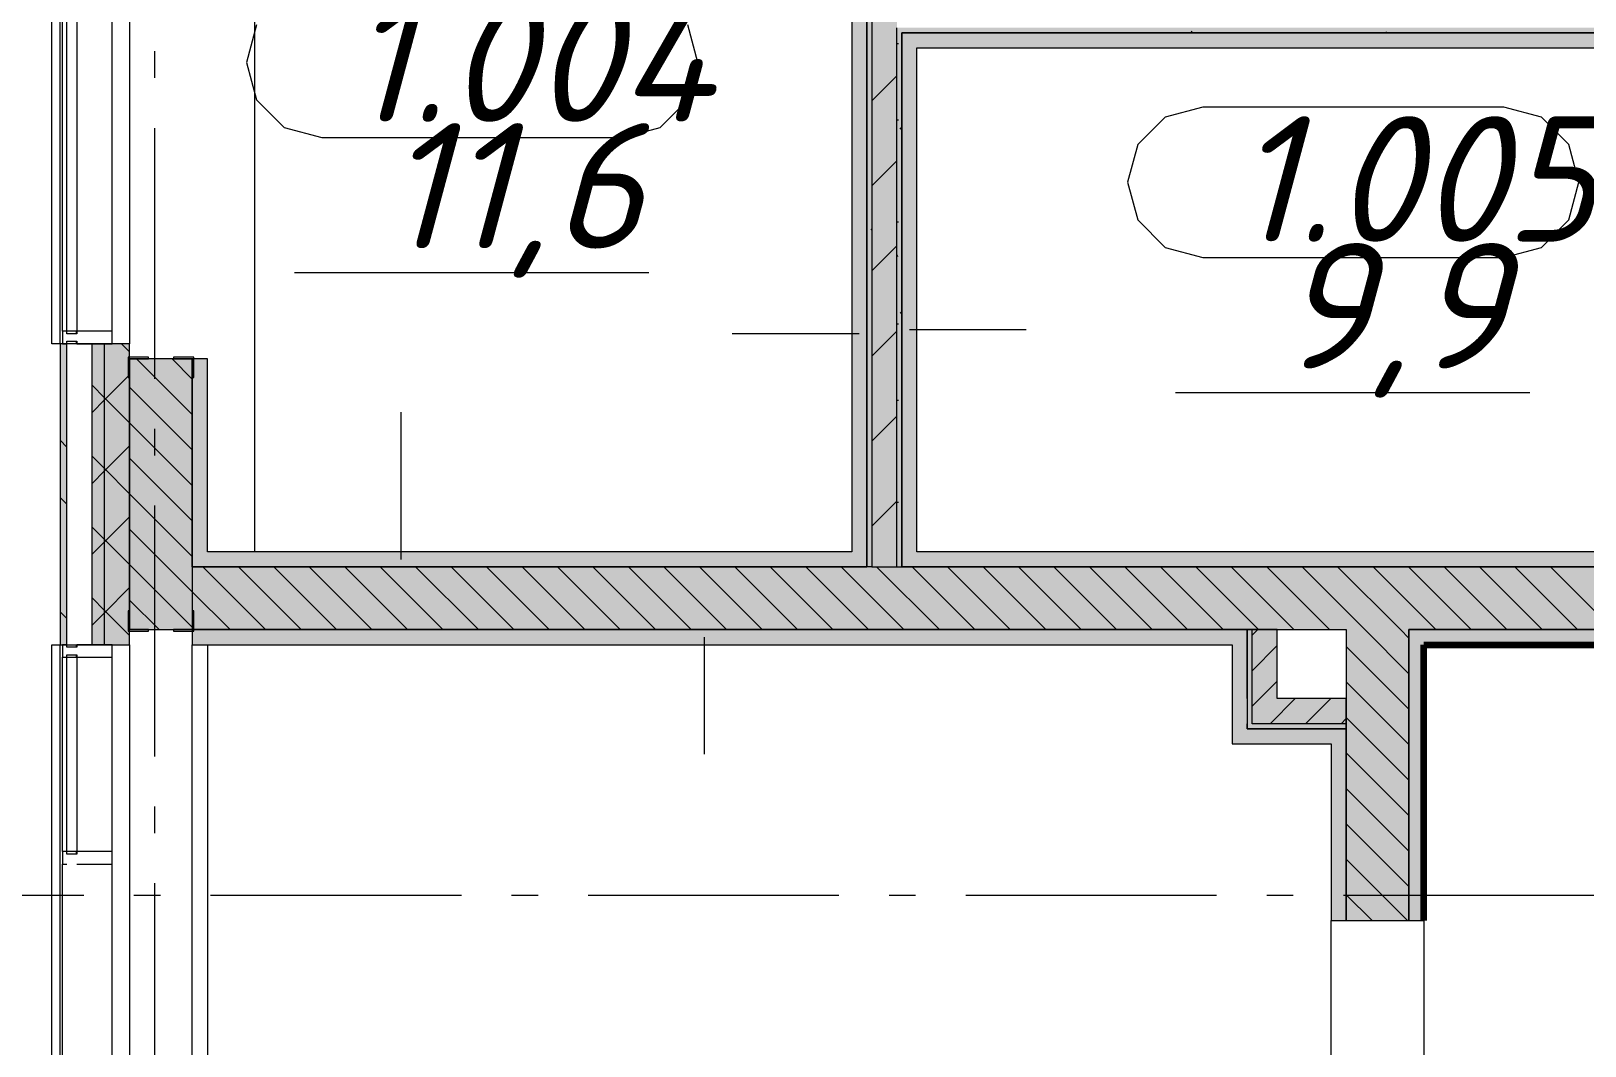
# Model space of a CAD drawing. Header units: millimetres. Extents: x -537608 to 253996, y -217170 to 186033.
# Drawn here: x -368619 to -362422, y -132900 to -128853 of the extents above; entities that cross this region are included whole.
import ezdxf

# ---------------------------------------------------------------- set-up
doc = ezdxf.new("R2010")
doc.units = ezdxf.units.MM
doc.layers.add('16) Лак 1.6м', color=160, linetype='Continuous', lineweight=90)
doc.layers.add('PDF _Геометрия', color=7, linetype='Continuous')
doc.layers.add('PDF _Текст', color=7, linetype='Continuous')
doc.layers.add('PDF _Сплошная заливка', color=7, linetype='Continuous', true_color=0xffffff)
doc.styles.add('PDF ISOCPEUR Italic', font='isocpeui.ttf')

msp = doc.modelspace()

# ---------------------------------------------------------------- hatches: boundary and pattern name
at = {"layer": 'PDF _Сплошная заливка', "transparency": 33554559}
h = msp.add_hatch(color=256, dxfattribs=at)
h.paths.add_polyline_path([(-368503.2016, -133121.1269), (-368476.2036, -133121.1269), (-368476.2036, -132999.6271), (-368503.2016, -132999.6271)], flags=0)
h.paths.add_polyline_path([(-368503.2016, -131299.626), (-368476.2036, -131299.626), (-368476.2036, -130099.6272), (-368503.2016, -130099.6272), (-368503.2016, -131157.3868)], flags=0)
h.paths.add_polyline_path([(-368476.2036, -128399.624), (-368476.2036, -126999.6264), (-368503.2016, -126999.6264), (-368503.2016, -128399.624), (-368496.3552, -128399.624)], flags=0)
h.paths.add_polyline_path([(-368476.2036, -125299.6231), (-368476.2036, -124149.6224), (-368503.2016, -124149.6224), (-368503.2016, -125299.6231), (-368496.3552, -125299.6231)], flags=0)
h = msp.add_hatch(color=256, dxfattribs=at)
h.paths.add_polyline_path([(-368326.2029, -133121.1269), (-368326.2029, -132999.6271), (-368376.2031, -132999.6271), (-368376.2031, -133121.1269)], flags=0)
h.paths.add_polyline_path([(-368326.2029, -131299.626), (-368326.2029, -130099.6272), (-368376.2031, -130099.6272), (-368376.2031, -131299.626)], flags=0)
h.paths.add_polyline_path([(-368326.2029, -128399.624), (-368326.2029, -126999.6264), (-368376.2031, -126999.6264), (-368376.2031, -128399.624)], flags=0)
h.paths.add_polyline_path([(-368376.2031, -125299.6231), (-368326.2029, -125299.6231), (-368326.2029, -124299.6231), (-368376.2031, -124299.6231), (-368376.2031, -125094.8427)], flags=0)
h = msp.add_hatch(color=256, dxfattribs=at)
h.paths.add_polyline_path([(-367976.2013, -136549.6277), (-367976.2013, -136364.6286), (-368226.2024, -136364.6286), (-368226.2024, -136549.6277), (-368074.7206, -136549.6277)], flags=0)
h.paths.add_polyline_path([(-367976.2013, -136329.628), (-367976.2013, -136059.6282), (-368226.2024, -136059.6282), (-368226.2024, -136329.628), (-368074.7206, -136329.628)], flags=0)
h.paths.add_polyline_path([(-368226.2024, -134239.6278), (-367976.2013, -134239.6278), (-367976.2013, -133749.6261), (-368226.2024, -133749.6261), (-368226.2024, -134010.3489)], flags=0)
h.paths.add_polyline_path([(-368226.2024, -133249.626), (-367976.2013, -133249.626), (-367976.2013, -133119.6263), (-368226.2024, -133119.6263)], flags=0)
h.paths.add_polyline_path([(-367976.2013, -133084.6257), (-367976.2013, -133059.6256), (-368226.2024, -133059.6256), (-368226.2024, -133084.6257), (-368074.7206, -133084.6257)], flags=0)
h.paths.add_polyline_path([(-368226.2024, -131239.6253), (-367976.2013, -131239.6253), (-367976.2013, -130159.6257), (-368226.2024, -130159.6257), (-368226.2024, -131157.3868)], flags=0)
h.paths.add_polyline_path([(-368226.2024, -128339.6254), (-367976.2013, -128339.6254), (-367976.2013, -128299.9723), (-368226.2024, -128299.9723), (-368226.2024, -128304.4246)], flags=0)
h.paths.add_polyline_path([(-367976.2013, -127799.9701), (-367976.2013, -127059.6249), (-368226.2024, -127059.6249), (-368226.2024, -127799.9701)], flags=0)
h.paths.add_polyline_path([(-368226.2024, -125239.6246), (-367976.2013, -125239.6246), (-367976.2013, -125103.2521), (-368226.2024, -125103.2521)], flags=0)
h.paths.add_polyline_path([(-367976.2013, -125068.2537), (-367976.2013, -124899.6214), (-368226.2024, -124899.6214), (-368226.2024, -125068.2537), (-368074.7206, -125068.2537)], flags=0)
for points in [[(-365286.4805, -130989.6242), (-365266.4838, -130989.6242), (-365266.4838, -128719.6262), (-365286.4805, -128719.6262), (-365286.4805, -129730.9078)], [(-365266.4838, -130989.6242), (-365166.4834, -130989.6242), (-365166.4834, -128739.6229), (-365266.4838, -128739.6229), (-365266.4838, -129730.9078)], [(-365166.4834, -130989.6242), (-365146.4781, -130989.6242), (-365146.4781, -128839.6233), (-365166.4834, -128839.6233), (-365166.4834, -129730.9078)], [(-367976.2013, -131239.6253), (-360476.2026, -131239.6253), (-360476.2026, -130989.6242), (-367976.2013, -130989.6242), (-367976.2013, -131157.3868)], [(-363374.2002, -131614.627), (-363374.2002, -131514.6266), (-363749.2019, -131514.6266), (-363749.2019, -131614.627), (-363436.7393, -131614.627)], [(-363374.2002, -131634.6258), (-363374.2002, -131614.627), (-363769.1985, -131614.627), (-363769.1985, -131634.6258), (-363436.7393, -131634.6258)]]:
    msp.add_hatch(color=256, dxfattribs=at).paths.add_polyline_path(points)
h = msp.add_hatch(color=256, dxfattribs=at)
h.paths.add_polyline_path([(-360781.483, -128859.6242), (-360476.2026, -128859.6242), (-360476.2026, -128839.6233), (-360786.4778, -128839.6233), (-360786.4778, -128859.6242)], flags=0)
h.paths.add_polyline_path([(-362041.4782, -128859.6242), (-362036.4833, -128859.6242), (-362036.4833, -128839.6233), (-365146.4781, -128839.6233), (-365146.4781, -128859.6242), (-363436.7393, -128859.6242)], flags=0)
at = {"layer": 'PDF _Сплошная заливка', "true_color": 0xff7d7d, "transparency": 33554559}
h = msp.add_hatch(color=11, dxfattribs=at)
h.paths.add_polyline_path([(-360536.2011, -128919.6271), (-360476.2026, -128919.6271), (-360476.2026, -128859.6242), (-360781.483, -128860.8256), (-360781.483, -128867.6247), (-360786.4778, -128867.6247), (-360786.4778, -128919.6271), (-360781.483, -128919.6271)], flags=0)
h.paths.add_polyline_path([(-362041.4782, -128919.6271), (-362036.4833, -128919.6271), (-362036.4833, -128867.6247), (-362041.4782, -128867.6247), (-362041.4782, -128859.6242), (-365146.4781, -128859.6242), (-365146.4781, -128919.6271), (-363436.7393, -128919.6271)], flags=0)
for points in [[(-365086.4796, -130929.6256), (-365086.4796, -128919.6271), (-365146.4781, -128919.6271), (-365146.4781, -130929.6256), (-365123.2779, -130929.6256)], [(-365346.479, -130989.6242), (-365346.479, -130929.6256), (-367976.2013, -130929.6256), (-367976.2013, -130989.6242), (-366809.8165, -130989.6242)], [(-360536.2011, -130989.6242), (-360536.2011, -130929.6256), (-365146.4781, -130929.6256), (-365146.4781, -130989.6242), (-361750.2006, -130989.6242)], [(-363829.2057, -131299.626), (-363769.1985, -131299.626), (-363769.1985, -131239.6253), (-367976.2013, -131239.6253), (-367976.2013, -131299.626), (-366809.8165, -131299.626)], [(-363434.1988, -131694.6265), (-363374.2002, -131694.6265), (-363374.2002, -131634.6258), (-363769.1985, -131634.6258), (-363769.1985, -131694.6265), (-363436.7393, -131694.6265)]]:
    msp.add_hatch(color=11, dxfattribs=at).paths.add_polyline_path(points)
at = {"layer": 'PDF _Сплошная заливка', "true_color": 0x56bc34, "transparency": 33554559}
msp.add_hatch(color=85, dxfattribs=at).paths.add_polyline_path([(-361106.2002, -131299.626), (-361046.2016, -131299.626), (-361046.2016, -131239.6253), (-363124.1991, -131239.6253), (-363124.1991, -131299.626), (-361750.2006, -131299.626)])
h = msp.add_hatch(color=85, dxfattribs=at)
h.paths.add_polyline_path([(-363064.2006, -142399.9787), (-363064.2006, -142264.6311), (-363124.1991, -142264.6311), (-363124.1991, -142399.9787)], flags=0)
h.paths.add_polyline_path([(-363064.2006, -137169.6292), (-363064.2006, -134999.6273), (-363116.1988, -134999.6273), (-363116.1988, -135004.6265), (-363124.1991, -135004.6265), (-363124.1991, -137169.6292)], flags=0)
h.paths.add_polyline_path([(-363064.2006, -133749.6261), (-363064.2006, -133399.6267), (-363124.1991, -133399.6267), (-363123.3465, -133744.6269), (-363116.1988, -133744.6269), (-363116.1988, -133749.6261)], flags=0)
h.paths.add_polyline_path([(-363064.2006, -132399.6266), (-363064.2006, -131299.626), (-363124.1991, -131299.626), (-363124.1991, -132399.6266)], flags=0)
at = {"layer": 'PDF _Сплошная заливка', "true_color": 0xff7d7d, "transparency": 33554559}
h = msp.add_hatch(color=11, dxfattribs=at)
h.paths.add_polyline_path([(-363374.2002, -136799.6288), (-363374.3725, -135004.6265), (-363382.2006, -135004.6265), (-363382.2006, -134999.6273), (-363434.1988, -134999.6273), (-363434.1988, -136799.6288)], flags=0)
h.paths.add_polyline_path([(-363382.2006, -133749.6261), (-363382.2006, -133744.6269), (-363374.2002, -133744.6269), (-363374.2002, -133399.6267), (-363434.1988, -133399.6267), (-363434.1988, -133749.6261)], flags=0)
h.paths.add_polyline_path([(-363374.2002, -132399.6266), (-363374.2002, -131694.6265), (-363434.1988, -131694.6265), (-363434.1988, -132399.6266)], flags=0)

# ---------------------------------------------------------------- linework, layer by layer
at = {"layer": '16) Лак 1.6м'}
for p, q in [((-363064.2006, -132399.6266), (-363064.2006, -131299.626)), ((-363064.2006, -131299.626), (-361106.2002, -131299.626))]:
    msp.add_line(p, q, dxfattribs=at)
at = {"layer": 'PDF _Геометрия', "color": 253, "lineweight": 9, "true_color": 0xaaaaaa}
for p, q in [((-368536.202, -130099.6272), (-368536.202, -128399.624)), ((-367719.5949, -128827.4031), (-367759.7863, -128977.4038)), ((-365959.7784, -128977.4038), (-365999.9783, -128827.4031)), ((-368126.202, -129039.2152), (-368126.202, -128933.3802)), ((-367759.7863, -128977.4038), (-367719.5949, -129127.4045)), ((-365999.9783, -129127.4045), (-365959.7784, -128977.4038)), ((-367719.5949, -129127.4045), (-367609.7857, -129237.2094)), ((-366109.779, -129237.2094), (-365999.9783, -129127.4045)), ((-364096.1204, -129195.7565), (-364205.9211, -129305.5658)), ((-363946.1198, -129155.5651), (-364096.1204, -129195.7565)), ((-362746.1144, -129155.5651), (-363946.1198, -129155.5651)), ((-362596.1138, -129195.7565), (-362746.1144, -129155.5651)), ((-362486.3131, -129305.5658), (-362596.1138, -129195.7565)), ((-368126.202, -130239.2161), (-368126.202, -129239.216)), ((-367609.7857, -129237.2094), (-367459.785, -129277.4052)), ((-366259.7797, -129277.4052), (-366109.779, -129237.2094)), ((-367459.785, -129277.4052), (-366259.7797, -129277.4052)), ((-364205.9211, -129305.5658), (-364246.1211, -129455.5664)), ((-362446.1131, -129455.5664), (-362486.3131, -129305.5658)), ((-364246.1211, -129455.5664), (-364205.9211, -129605.5628)), ((-362486.3131, -129605.5628), (-362446.1131, -129455.5664)), ((-364205.9211, -129605.5628), (-364096.1204, -129715.3721)), ((-362596.1138, -129715.3721), (-362486.3131, -129605.5628)), ((-364096.1204, -129715.3721), (-363946.1198, -129755.5635)), ((-363946.1198, -129755.5635), (-362746.1144, -129755.5635)), ((-362746.1144, -129755.5635), (-362596.1138, -129715.3721)), ((-367568.8192, -129815.4371), (-366155.9125, -129815.4371)), ((-368438.2082, -130059.6253), (-368438.2082, -130049.6269)), ((-368503.2016, -130099.6272), (-368536.202, -130099.6272)), ((-368438.2082, -130099.6272), (-368438.2082, -130089.6245)), ((-364055.154, -130293.5998), (-362642.2473, -130293.5998)), ((-368126.202, -130545.0476), (-368126.202, -130439.217)), ((-368126.202, -131745.0487), (-368126.202, -130745.0485)), ((-368536.202, -132999.6271), (-368536.202, -131299.626)), ((-368536.202, -131299.626), (-368503.2016, -131299.626)), ((-368438.2082, -131309.6265), (-368438.2082, -131299.626)), ((-368438.2082, -131349.6262), (-368438.2082, -131339.6258)), ((-368126.202, -132050.8823), (-368126.202, -131945.0496)), ((-368438.2082, -132134.6259), (-368438.2082, -132124.6254)), ((-368409.0313, -132299.6261), (-369409.0358, -132299.6261)), ((-368103.1998, -132299.6261), (-368209.0304, -132299.6261)), ((-368126.202, -133250.8834), (-368126.202, -132250.8832)), ((-366903.1945, -132299.6261), (-367903.1989, -132299.6261)), ((-366597.3629, -132299.6261), (-366703.2023, -132299.6261)), ((-365397.3663, -132299.6261), (-366397.3621, -132299.6261)), ((-365091.5348, -132299.6261), (-365197.3654, -132299.6261)), ((-363891.5294, -132299.6261), (-364891.5339, -132299.6261)), ((-363585.6979, -132299.6261), (-363691.5285, -132299.6261)), ((-362385.6926, -132299.6261), (-363385.697, -132299.6261))]:
    msp.add_line(p, q, dxfattribs=at)
at = {"layer": 'PDF _Геометрия', "lineweight": 9}
for p, q in [((-368503.2016, -130099.6272), (-368503.2016, -128399.624)), ((-368493.2032, -130049.6269), (-368493.2032, -128449.6242)), ((-368476.2036, -130049.6269), (-368476.2036, -128449.6242)), ((-368436.2016, -128449.6242), (-368436.2016, -130049.6269)), ((-368296.2079, -130049.6269), (-368296.2079, -128449.6242)), ((-365346.479, -128719.6262), (-365346.479, -130929.6256)), ((-365286.4805, -130989.6242), (-365286.4805, -128719.6262)), ((-365286.4805, -128719.6262), (-365286.4805, -130989.6242)), ((-365266.4838, -128739.6229), (-365266.4838, -130989.6242)), ((-365166.4834, -130989.6242), (-365166.4834, -128839.6233)), ((-365146.4781, -130989.6242), (-365146.4781, -128859.6242)), ((-365146.4781, -128859.6242), (-362041.4782, -128859.6242)), ((-362041.4782, -128859.6242), (-365146.4781, -128859.6242)), ((-365146.4781, -128859.6242), (-365146.4781, -128919.6271)), ((-365146.4781, -128919.6271), (-365146.4781, -130929.6256)), ((-365086.4796, -130929.6256), (-365086.4796, -128919.6271)), ((-365086.4796, -128919.6271), (-362036.4833, -128919.6271)), ((-365266.4838, -129130.4789), (-365166.4834, -129030.4784)), ((-365266.4838, -129469.8879), (-365166.4834, -129369.8875)), ((-365266.4838, -129809.3012), (-365166.4834, -129709.3008)), ((-368476.2036, -130049.6269), (-368493.2032, -130049.6269)), ((-368493.2032, -130049.6269), (-368493.2032, -130099.6272)), ((-368476.2036, -130059.6253), (-368476.2036, -130049.6269)), ((-368436.2016, -130049.6269), (-368476.2036, -130049.6269)), ((-368436.2016, -130059.6253), (-368476.2036, -130059.6253)), ((-368296.2079, -130049.6269), (-368436.2016, -130049.6269)), ((-368436.2016, -130049.6269), (-368436.2016, -130059.6253)), ((-368296.2079, -130099.6272), (-368296.2079, -130049.6269)), ((-365316.4841, -130060.0559), (-365823.1863, -130060.0559)), ((-365266.4838, -130148.7102), (-365166.4834, -130048.7141)), ((-365116.4832, -130042.4232), (-364650.3341, -130042.4232)), ((-368503.2016, -130099.6272), (-368503.2016, -131299.626)), ((-368476.2036, -130099.6272), (-368503.2016, -130099.6272)), ((-368493.2032, -130099.6272), (-368476.2036, -130099.6272)), ((-368476.2036, -130099.6272), (-368476.2036, -130089.6245)), ((-368476.2036, -130089.6245), (-368436.2016, -130089.6245)), ((-368376.2031, -130099.6272), (-368476.2036, -130099.6272)), ((-368476.2036, -131299.626), (-368476.2036, -130099.6272)), ((-368436.2016, -130089.6245), (-368436.2016, -130099.6272)), ((-368436.2016, -130099.6272), (-368296.2079, -130099.6272)), ((-368326.2029, -130099.6272), (-368376.2031, -130099.6272)), ((-368376.2031, -131299.626), (-368376.2031, -130099.6272)), ((-368226.2024, -130099.6272), (-368326.2029, -130099.6272)), ((-368326.2029, -131299.626), (-368326.2029, -130099.6272)), ((-368226.2024, -130131.7622), (-368258.3417, -130099.6272)), ((-368226.2024, -131299.626), (-368226.2024, -130099.6272)), ((-367976.2013, -130159.6257), (-368226.2024, -130159.6257)), ((-368226.2024, -130159.6257), (-368226.2024, -131239.6253)), ((-367976.2013, -130381.7633), (-368198.3432, -130159.6257)), ((-367976.2013, -130240.3443), (-368056.9199, -130159.6257)), ((-367916.2027, -130159.6257), (-367976.2013, -130159.6257)), ((-367976.2013, -130159.6257), (-367976.2013, -130929.6256)), ((-367976.2013, -130929.6256), (-367976.2013, -130159.6257)), ((-367916.2027, -130929.6256), (-367916.2027, -130159.6257)), ((-368326.2029, -130323.4397), (-368226.2024, -130223.4393)), ((-368326.2029, -130314.6083), (-368376.2031, -130264.6081)), ((-368226.2024, -130414.6087), (-368326.2029, -130314.6083)), ((-367976.2013, -130523.1866), (-368226.2024, -130273.1855)), ((-368376.2031, -130373.4399), (-368326.2029, -130323.4397)), ((-367143.2317, -130959.6249), (-367143.2317, -130372.6219)), ((-367976.2013, -130664.6056), (-368226.2024, -130414.6087)), ((-365266.4838, -130488.1236), (-365166.4834, -130388.1231)), ((-368326.2029, -130597.4506), (-368376.2031, -130547.4504)), ((-368326.2029, -130606.282), (-368226.2024, -130506.2816)), ((-367976.2013, -130806.0288), (-368226.2024, -130556.0277)), ((-368376.2031, -130656.2823), (-368326.2029, -130606.282)), ((-368226.2024, -130697.4511), (-368326.2029, -130597.4506)), ((-367976.2013, -130947.4478), (-368226.2024, -130697.4511)), ((-365266.4838, -130827.5369), (-365166.4834, -130727.5364)), ((-368326.2029, -130889.1243), (-368226.2024, -130789.1238)), ((-368326.2029, -130880.2929), (-368376.2031, -130830.2926)), ((-367976.2013, -131088.8712), (-368226.2024, -130838.87)), ((-368376.2031, -130939.1245), (-368326.2029, -130889.1243)), ((-368226.2024, -130980.2933), (-368326.2029, -130880.2929)), ((-367976.2013, -130929.6256), (-367976.2013, -130989.6242)), ((-367976.2013, -130989.6242), (-367976.2013, -130929.6256)), ((-365346.479, -130929.6256), (-367916.2027, -130929.6256)), ((-365146.4781, -130929.6256), (-365146.4781, -130989.6242)), ((-360536.2011, -130929.6256), (-365086.4796, -130929.6256)), ((-367976.2013, -131230.2923), (-368226.2024, -130980.2933)), ((-367976.2013, -130989.6242), (-365346.479, -130989.6242)), ((-365286.4805, -130989.6242), (-367976.2013, -130989.6242)), ((-367976.2013, -130989.6242), (-367976.2013, -131239.6253)), ((-367684.0282, -131239.6253), (-367934.0292, -130989.6242)), ((-367542.6048, -131239.6253), (-367792.6059, -130989.6242)), ((-367401.1815, -131239.6253), (-367651.1827, -130989.6242)), ((-367259.7669, -131239.6253), (-367509.768, -130989.6242)), ((-367118.3436, -131239.6253), (-367368.3447, -130989.6242)), ((-366976.9203, -131239.6253), (-367226.9214, -130989.6242)), ((-366835.497, -131239.6253), (-367085.4981, -130989.6242)), ((-366694.0823, -131239.6253), (-366944.0748, -130989.6242)), ((-366552.659, -131239.6253), (-366802.6601, -130989.6242)), ((-366411.2357, -131239.6253), (-366661.2368, -130989.6242)), ((-366269.8124, -131239.6253), (-366519.8135, -130989.6242)), ((-366128.3891, -131239.6253), (-366378.3903, -130989.6242)), ((-365986.9745, -131239.6253), (-366236.9756, -130989.6242)), ((-365845.5512, -131239.6253), (-366095.5523, -130989.6242)), ((-365704.1279, -131239.6253), (-365954.129, -130989.6242)), ((-365562.7046, -131239.6253), (-365812.7057, -130989.6242)), ((-365421.2899, -131239.6253), (-365671.2824, -130989.6242)), ((-365279.8666, -131239.6253), (-365529.8677, -130989.6242)), ((-365138.4433, -131239.6253), (-365388.4444, -130989.6242)), ((-365346.479, -130989.6242), (-365286.4805, -130989.6242)), ((-365266.4838, -130989.6242), (-365286.4805, -130989.6242)), ((-365266.4838, -130989.6242), (-365166.4834, -130989.6242)), ((-364997.02, -131239.6253), (-365247.0211, -130989.6242)), ((-365166.4834, -130989.6242), (-365146.4781, -130989.6242)), ((-365146.4781, -130989.6242), (-360536.2011, -130989.6242)), ((-360476.2026, -130989.6242), (-365146.4781, -130989.6242)), ((-364855.5968, -131239.6253), (-365105.5979, -130989.6242)), ((-364714.1821, -131239.6253), (-364964.1745, -130989.6242)), ((-364572.7587, -131239.6253), (-364822.7598, -130989.6242)), ((-364431.3355, -131239.6253), (-364681.3366, -130989.6242)), ((-364289.9122, -131239.6253), (-364539.9133, -130989.6242)), ((-364148.4889, -131239.6253), (-364398.49, -130989.6242)), ((-364007.0742, -131239.6253), (-364257.0753, -130989.6242)), ((-363865.6509, -131239.6253), (-364115.652, -130989.6242)), ((-363724.2276, -131239.6253), (-363974.2287, -130989.6242)), ((-363582.8044, -131239.6253), (-363832.8055, -130989.6242)), ((-363441.3897, -131239.6253), (-363691.3821, -130989.6242)), ((-363299.9663, -131239.6253), (-363549.9675, -130989.6242)), ((-363158.5431, -131239.6253), (-363408.5442, -130989.6242)), ((-363017.1198, -131239.6253), (-363267.1209, -130989.6242)), ((-362875.6965, -131239.6253), (-363125.6976, -130989.6242)), ((-362734.2818, -131239.6253), (-362984.2829, -130989.6242)), ((-362592.8585, -131239.6253), (-362842.8596, -130989.6242)), ((-362451.4352, -131239.6253), (-362701.4364, -130989.6242)), ((-362310.012, -131239.6253), (-362560.013, -130989.6242)), ((-368326.2029, -131163.1352), (-368376.2031, -131113.135)), ((-368326.2029, -131171.9666), (-368226.2024, -131071.9661)), ((-368108.2894, -131239.6253), (-368226.2024, -131121.7123)), ((-367825.4514, -131239.6253), (-367976.2013, -131088.8712)), ((-368376.2031, -131221.9668), (-368326.2029, -131171.9666)), ((-368226.2024, -131263.1356), (-368326.2029, -131163.1352)), ((-368226.2024, -131239.6253), (-367976.2013, -131239.6253)), ((-367966.8747, -131239.6253), (-367976.2013, -131230.2923)), ((-363769.1985, -131239.6253), (-367976.2013, -131239.6253)), ((-367976.2013, -131239.6253), (-367976.2013, -131299.626)), ((-367976.2013, -131239.6253), (-363374.2002, -131239.6253)), ((-363769.1985, -131299.626), (-363769.1985, -131239.6253)), ((-363749.2019, -131239.6253), (-363769.1985, -131239.6253)), ((-363769.1985, -131239.6253), (-363769.1985, -131299.626)), ((-363749.2019, -131261.8718), (-363726.9576, -131239.6253)), ((-363649.2015, -131239.6253), (-363749.2019, -131239.6253)), ((-363749.2019, -131514.6266), (-363749.2019, -131239.6253)), ((-363649.2015, -131514.6266), (-363649.2015, -131239.6253)), ((-363374.2002, -131239.6253), (-363374.2002, -131694.6265)), ((-363124.1991, -131415.3882), (-363299.9663, -131239.6253)), ((-363124.1991, -131273.9671), (-363158.5431, -131239.6253)), ((-363124.1991, -131299.626), (-363124.1991, -131239.6253)), ((-363124.1991, -131239.6253), (-361046.2016, -131239.6253)), ((-361046.2016, -131239.6253), (-363124.1991, -131239.6253)), ((-363124.1991, -131239.6253), (-363124.1991, -131299.626)), ((-368503.2016, -131299.626), (-368476.2036, -131299.626)), ((-368503.2016, -132999.6271), (-368503.2016, -131299.626)), ((-368476.2036, -131299.626), (-368493.2032, -131299.626)), ((-368493.2032, -131299.626), (-368493.2032, -131349.6262)), ((-368476.2036, -131299.626), (-368376.2031, -131299.626)), ((-368476.2036, -131309.6265), (-368476.2036, -131299.626)), ((-368296.2079, -131299.626), (-368436.2016, -131299.626)), ((-368436.2016, -131299.626), (-368436.2016, -131309.6265)), ((-368376.2031, -131299.626), (-368326.2029, -131299.626)), ((-368326.2029, -131299.626), (-368226.2024, -131299.626)), ((-368296.2079, -131349.6262), (-368296.2079, -131299.626)), ((-367976.2013, -131299.626), (-363829.2057, -131299.626)), ((-367916.2027, -131299.626), (-367916.2027, -132999.6271)), ((-365934.4079, -131269.6268), (-365934.4079, -131735.7759)), ((-363829.2057, -131299.626), (-363829.2057, -131694.6265)), ((-363769.1985, -131514.6266), (-363769.1985, -131299.626)), ((-363769.1985, -131299.626), (-363769.1985, -131514.6266)), ((-363749.2019, -131403.293), (-363649.2015, -131303.2925)), ((-363124.1991, -131556.8094), (-363374.2002, -131306.8104)), ((-363124.1991, -132399.6266), (-363124.1991, -131299.626)), ((-363124.1991, -131299.626), (-363124.1991, -132399.6266)), ((-368493.2032, -132124.6254), (-368493.2032, -131349.6262)), ((-368493.2032, -131349.6262), (-368476.2036, -131349.6262)), ((-368436.2016, -131309.6265), (-368476.2036, -131309.6265)), ((-368476.2036, -131339.6258), (-368436.2016, -131339.6258)), ((-368476.2036, -131349.6262), (-368476.2036, -131339.6258)), ((-368476.2036, -131349.6262), (-368436.2016, -131349.6262)), ((-368476.2036, -132124.6254), (-368476.2036, -131349.6262)), ((-368436.2016, -131339.6258), (-368436.2016, -131349.6262)), ((-368436.2016, -131349.6262), (-368436.2016, -132124.6254)), ((-368436.2016, -131349.6262), (-368296.2079, -131349.6262)), ((-368296.2079, -132124.6254), (-368296.2079, -131349.6262)), ((-363719.1122, -131514.6266), (-363649.2015, -131444.7136)), ((-363124.1991, -131698.2305), (-363374.2002, -131448.2316)), ((-363769.1985, -131514.6266), (-363769.1985, -131614.627)), ((-363749.2019, -131544.7141), (-363719.1122, -131514.6266)), ((-363749.2019, -131614.627), (-363749.2019, -131514.6266)), ((-363677.6893, -131614.627), (-363577.6889, -131514.6266)), ((-363374.2002, -131514.6266), (-363649.2015, -131514.6266)), ((-363536.2747, -131614.627), (-363436.2742, -131514.6266)), ((-363374.2002, -131614.627), (-363374.2002, -131514.6266)), ((-363769.1985, -131614.627), (-363769.1985, -131634.6258)), ((-363769.1985, -131634.6258), (-363769.1985, -131614.627)), ((-363374.2002, -131614.627), (-363749.2019, -131614.627)), ((-363394.8514, -131614.627), (-363374.2002, -131593.978)), ((-363124.1991, -131839.6517), (-363374.2002, -131589.6527)), ((-363374.2002, -131634.6258), (-363374.2002, -131614.627)), ((-363769.1985, -131634.6258), (-363374.2002, -131634.6258)), ((-363374.2002, -131634.6258), (-363769.1985, -131634.6258)), ((-363374.2002, -131694.6265), (-363374.2002, -131634.6258)), ((-363829.2057, -131694.6265), (-363769.1985, -131694.6265)), ((-363769.1985, -131694.6265), (-363434.1988, -131694.6265)), ((-363434.1988, -131694.6265), (-363434.1988, -132399.6266)), ((-363374.2002, -131694.6265), (-363374.2002, -132399.6266)), ((-363374.2002, -132399.6266), (-363374.2002, -131694.6265)), ((-363124.1991, -131981.0728), (-363374.2002, -131731.0738)), ((-363124.1991, -132122.4961), (-363374.2002, -131872.495)), ((-363124.1991, -132263.9172), (-363374.2002, -132013.9161)), ((-368476.2036, -132124.6254), (-368493.2032, -132124.6254)), ((-368493.2032, -132124.6254), (-368493.2032, -132174.6256)), ((-368493.2032, -132949.6269), (-368493.2032, -132174.6256)), ((-368493.2032, -132174.6256), (-368476.2036, -132174.6256)), ((-368436.2016, -132124.6254), (-368476.2036, -132124.6254)), ((-368476.2036, -132134.6259), (-368476.2036, -132124.6254)), ((-368436.2016, -132134.6259), (-368476.2036, -132134.6259)), ((-368296.2079, -132124.6254), (-368436.2016, -132124.6254)), ((-368436.2016, -132124.6254), (-368436.2016, -132134.6259)), ((-368436.2016, -132174.6256), (-368296.2079, -132174.6256)), ((-368296.2079, -132174.6256), (-368296.2079, -132124.6254)), ((-368296.2079, -132949.6269), (-368296.2079, -132174.6256)), ((-363129.9174, -132399.6266), (-363374.2002, -132155.3373)), ((-363271.3321, -132399.6266), (-363374.2002, -132296.7584)), ((-363434.1988, -132399.6266), (-363374.2002, -132399.6266)), ((-363434.1988, -133399.6267), (-363434.1988, -132399.6266)), ((-363374.2002, -132399.6266), (-363124.1991, -132399.6266)), ((-363124.1991, -132399.6266), (-363064.2006, -132399.6266)), ((-363064.2006, -132399.6266), (-363064.2006, -133399.6267))]:
    msp.add_line(p, q, dxfattribs=at)
at = {"layer": 'PDF _Геометрия', "color": 9, "lineweight": 9, "true_color": 0xc0c0c0}
for p, q in [((-368226.2024, -128399.624), (-368226.2024, -130099.6272)), ((-367726.2002, -130929.6256), (-367726.2002, -128559.9717)), ((-368226.2024, -131299.626), (-368226.2024, -132999.6271)), ((-367976.2013, -132999.6271), (-367976.2013, -131299.626))]:
    msp.add_line(p, q, dxfattribs=at)
at = {"layer": 'PDF _Геометрия', "color": 8, "lineweight": 9, "true_color": 0x787878}
for p, q in [((-363990.0487, -128852.9157), (-363993.4072, -128858.7243)), ((-363214.0807, -128859.6242), (-363216.1217, -128856.0977)), ((-365166.4834, -128902.2657), (-365159.8954, -128902.2657)), ((-365268.2062, -129003.8679), (-365266.4838, -129003.8679)), ((-365166.4834, -129207.0681), (-365159.8954, -129207.0681)), ((-365151.1544, -129238.4108), (-365154.513, -129244.2195)), ((-365268.2062, -129308.6661), (-365266.4838, -129308.6661)), ((-365166.4834, -129613.4684), (-365159.8954, -129613.4684)), ((-365266.4838, -129641.3578), (-365269.7219, -129646.9684)), ((-365162.1172, -129752.7258), (-365165.4759, -129746.9215)), ((-365268.2062, -129918.2666), (-365266.4838, -129918.2666)), ((-365148.5105, -129979.5052), (-365151.8605, -129973.6965)), ((-365166.4834, -130019.8688), (-365159.8954, -130019.8688)), ((-365268.2062, -130121.4667), (-365266.4838, -130121.4667)), ((-365166.4834, -130324.6669), (-365159.8954, -130324.6669)), ((-365268.2062, -130426.2692), (-365266.4838, -130426.2692)), ((-368476.2036, -130511.4702), (-368503.2016, -130484.4721)), ((-368476.2036, -130739.5715), (-368503.2016, -130712.5691)), ((-365166.4834, -130731.0673), (-365159.8954, -130731.0673)), ((-368476.2036, -131195.7653), (-368503.2016, -131168.7673))]:
    msp.add_line(p, q, dxfattribs=at)
at = {"layer": 'PDF _Геометрия', "color": 253, "lineweight": 20, "true_color": 0xaaaaaa}
for p, q in [((-368151.2021, -130153.6276), (-368232.2048, -130153.6276)), ((-368232.2048, -130153.6276), (-368232.2048, -130234.626)), ((-368226.2024, -130159.6257), (-368151.2021, -130159.6257)), ((-368226.2024, -130234.626), (-368226.2024, -130159.6257)), ((-368151.2021, -130159.6257), (-368151.2021, -130153.6276)), ((-368051.2017, -130153.6276), (-368051.2017, -130159.6257)), ((-367970.2075, -130153.6276), (-368051.2017, -130153.6276)), ((-368051.2017, -130159.6257), (-367976.2013, -130159.6257)), ((-367976.2013, -130159.6257), (-367976.2013, -130234.626)), ((-367970.2075, -130234.626), (-367970.2075, -130153.6276)), ((-368232.2048, -130234.626), (-368226.2024, -130234.626)), ((-367976.2013, -130234.626), (-367970.2075, -130234.626)), ((-368226.2024, -131164.625), (-368232.2048, -131164.625)), ((-368232.2048, -131164.625), (-368232.2048, -131245.6256)), ((-368226.2024, -131239.6253), (-368226.2024, -131164.625)), ((-367970.2075, -131164.625), (-367976.2013, -131164.625)), ((-367976.2013, -131164.625), (-367976.2013, -131239.6253)), ((-367970.2075, -131245.6256), (-367970.2075, -131164.625)), ((-368232.2048, -131245.6256), (-368151.2021, -131245.6256)), ((-368151.2021, -131239.6253), (-368226.2024, -131239.6253)), ((-368151.2021, -131245.6256), (-368151.2021, -131239.6253)), ((-368051.2017, -131239.6253), (-368051.2017, -131245.6256)), ((-367976.2013, -131239.6253), (-368051.2017, -131239.6253)), ((-368051.2017, -131245.6256), (-367970.2075, -131245.6256))]:
    msp.add_line(p, q, dxfattribs=at)
at = {"layer": 'PDF _Сплошная заливка', "color": 11, "lineweight": 35, "true_color": 0xff7d7d, "transparency": 33554559}
for points in [[(-365286.4805, -130989.6242), (-365286.4805, -128719.6262), (-365346.479, -130989.6242), (-365346.479, -128719.6262)], [(-367916.2027, -130929.6256), (-367916.2027, -130159.6257), (-367976.2013, -130929.6256), (-367976.2013, -130159.6257)], [(-363769.1985, -131694.6265), (-363769.1985, -131299.626), (-363829.2057, -131694.6265), (-363829.2057, -131299.626)]]:
    msp.add_solid(points, dxfattribs=at)
at = {"layer": 'PDF _Сплошная заливка', "lineweight": 35, "transparency": 33554559}
for points in [[(-368226.2024, -131299.626), (-368226.2024, -130099.6272), (-368326.2029, -131299.626), (-368326.2029, -130099.6272)], [(-363749.2019, -131614.627), (-363749.2019, -131239.6253), (-363769.1985, -131614.627), (-363769.1985, -131239.6253)], [(-363649.2015, -131514.6266), (-363649.2015, -131239.6253), (-363749.2019, -131514.6266), (-363749.2019, -131239.6253)], [(-363124.1991, -132399.6266), (-363124.1991, -131239.6253), (-363374.2002, -132399.6266), (-363374.2002, -131239.6253)]]:
    msp.add_solid(points, dxfattribs=at)

# ---------------------------------------------------------------- texts
at = {"layer": 'PDF _Текст', "char_height": 500, "attachment_point": 4, "style": 'PDF ISOCPEUR Italic'}
for s, insert in [('1.004', (-367361.1108, -128964.1179)), ('1.005', (-363827.4489, -129442.2763)), ('11,6', (-367215.1146, -129528.0629)), ('9,9', (-363648.4522, -130006.2255))]:
    msp.add_mtext(s, dxfattribs=dict(at, insert=insert))

doc.saveas('drawing.dxf')
